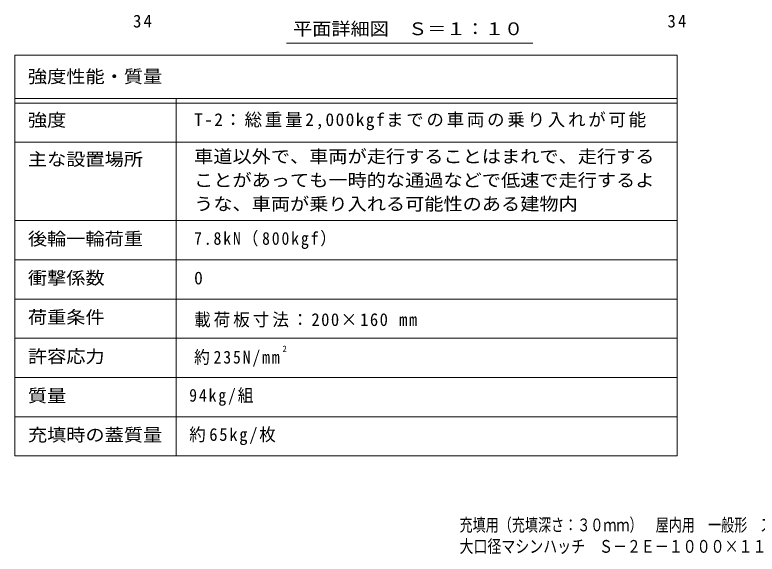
# Model space of a CAD drawing. Units: millimetres at full size, sheet at 1:10; details may follow other scales. Extents: x -1813 to 1949, y -1353 to 1377.
# Drawn here: x -1813 to -110, y -1353 to -116 of the extents above; entities that cross this region are included whole.
import ezdxf
from ezdxf.enums import TextEntityAlignment as Align

# ---------------------------------------------------------------- set-up
doc = ezdxf.new("R2010")
doc.units = ezdxf.units.MM
doc.header["$LTSCALE"] = 10
for name, color, linetype, lineweight in [('0-5_寸法', 4, 'Continuous', 9), ('0-F', 7, 'Continuous', 9), ('F-5_F-5ﾚｲﾔ', 7, 'Continuous', 9), ('F-F_F-Fﾚｲﾔ', 2, 'Continuous', 9)]:
    doc.layers.add(name, color=color, linetype=linetype, lineweight=lineweight)
doc.styles.add('ＭＳ ゴシック', font='')
doc.styles.get('ＭＳ ゴシック').set_extended_font_data('MS Gothic')

msp = doc.modelspace()

# ---------------------------------------------------------------- linework, layer by layer
at = {"layer": '0-5_寸法', "color": 7}
msp.add_line((-1189.87, -180.92), (-624.81, -180.92), dxfattribs=at)
at = {"layer": 'F-5_F-5ﾚｲﾔ'}
for p, q in [((-293, -208), (-293, -1128)), ((-1813, -408), (-293, -408)), ((-1813, -588), (-293, -588))]:
    msp.add_line(p, q, dxfattribs=at)
at = {"layer": 'F-F_F-Fﾚｲﾔ', "color": 7}
for p, q in [((-1813, -208), (-1813, -1128)), ((-1813, -208), (-293, -208)), ((-1813, -308), (-293, -308)), ((-1813, -318), (-293, -318)), ((-1443, -308), (-1443, -1128)), ((-1813, -408), (-293, -408)), ((-1813, -588), (-293, -588)), ((-1813, -678), (-293, -678)), ((-1813, -768), (-293, -768)), ((-293, -858), (-1813, -858)), ((-293, -948), (-1813, -948)), ((-293, -1038), (-1813, -1038)), ((-293, -1128), (-1813, -1128))]:
    msp.add_line(p, q, dxfattribs=at)

# ---------------------------------------------------------------- texts
at = {"layer": '0-5_寸法', "color": 2, "style": 'ＭＳ ゴシック', "width": 1.1}
msp.add_text('平面詳細図\u3000Ｓ＝１：１０', height=29.33, dxfattribs=at).set_placement((-1174.84, -171.12), align=Align.BOTTOM_LEFT)
at = {"layer": '0-F', "color": 2, "char_height": 29.33, "attachment_point": 7, "style": 'ＭＳ ゴシック'}
for insert in [(-1541.69, -145.14), (-315.49, -145.14)]:
    msp.add_mtext('\\T1.27;\\W0.95;34', dxfattribs=dict(at, insert=insert))
at = {"layer": 'F-5_F-5ﾚｲﾔ', "color": 6, "style": 'ＭＳ ゴシック'}
msp.add_text('2', height=14.66, dxfattribs=at).set_placement((-1198.94, -893.78), align=Align.BOTTOM_LEFT)
at = {"layer": 'F-5_F-5ﾚｲﾔ', "color": 2, "style": 'ＭＳ ゴシック'}
for s, width, p in [('充填用（充填深さ：３０ｍｍ）\u3000屋内用\u3000一般形\u3000スチール製\u3000ステンレス目地', 0.75, (-792.72, -1309.74)), ('大口径マシンハッチ\u3000Ｓ－２Ｅ－１０００×１１００', 0.8, (-792.72, -1358.94))]:
    msp.add_text(s, height=29.33, dxfattribs=dict(at, width=width)).set_placement(p, align=Align.BOTTOM_LEFT)
at = {"layer": 'F-F_F-Fﾚｲﾔ', "style": 'ＭＳ ゴシック', "width": 1.1}
for s, p in [('強度性能・質量', (-1783, -280.57)), ('強度', (-1783, -380.5)), ('車道以外で、車両が走行することはまれで、走行する', (-1401.67, -464.07)), ('主な設置場所', (-1783, -470.5)), ('ことがあっても一時的な通過などで低速で走行するよ', (-1401.67, -518.55)), ('うな、車両が乗り入れる可能性のある建物内', (-1401.67, -573.04)), ('後輪一輪荷重', (-1783, -653)), ('衝撃係数', (-1783, -743)), ('荷重条件', (-1783, -833)), ('許容応力', (-1783, -923)), ('質量', (-1783, -1013)), ('充填時の蓋質量', (-1783, -1103))]:
    msp.add_text(s, height=29.33, dxfattribs=at).set_placement(p, align=Align.BOTTOM_LEFT)
at = {"layer": 'F-F_F-Fﾚｲﾔ', "style": 'ＭＳ ゴシック'}
msp.add_text('0', height=29.33, dxfattribs=at).set_placement((-1401.67, -743), align=Align.BOTTOM_LEFT)
at = {"layer": 'F-F_F-Fﾚｲﾔ', "char_height": 29.33, "attachment_point": 7, "style": 'ＭＳ ゴシック'}
for s, insert in [('\\T1.16;T-2：総重量2,000kgfまでの車両の乗り入れが可能', (-1401.67, -380.5)), ('\\T1.24;\\W0.9;7.8kN（800kgf）', (-1401.67, -653)), ('\\T1.18;\\W0.95;載荷板寸法：200×160\\~mm', (-1401.67, -833)), ('\\T1.24;\\W0.9;約235N/mm', (-1401.67, -923)), ('\\T1.24;\\W0.9;94kg/組', (-1412.92, -1013)), ('\\T1.21;\\W0.95;約65kg/枚', (-1412.92, -1103))]:
    msp.add_mtext(s, dxfattribs=dict(at, insert=insert))

doc.saveas('drawing.dxf')
